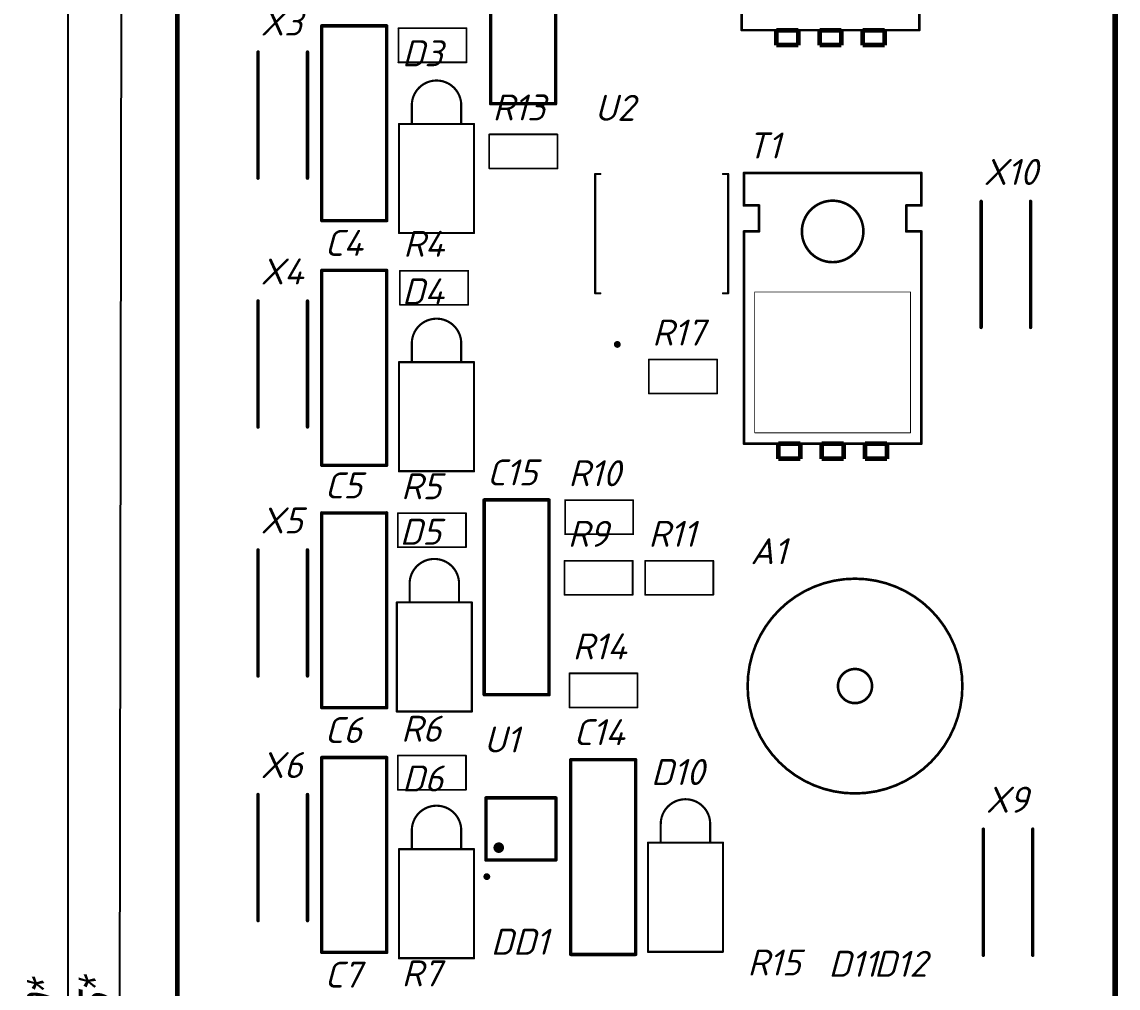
# Model space of a CAD drawing. Header units: millimetres. Extents: x 0 to 8800, y -367 to 2333.
# Drawn here: x 7223.4 to 7384.2, y 2062.6 to 2204.3 of the extents above; entities that cross this region are included whole.
import ezdxf

# ---------------------------------------------------------------- set-up
doc = ezdxf.new("R2010")
doc.units = ezdxf.units.MM
doc.header["$LTSCALE"] = 0.5
doc.layers.get('0').update_dxf_attribs({"lineweight": 60})
doc.layers.get('Defpoints').update_dxf_attribs({"color": 5})
doc.layers.add('3-размеры', color=6, linetype='Continuous')
doc.styles.add('ESKD', font='standarteskd.shx', dxfattribs={"width": 0.8, "oblique": 15})
doc.styles.get("Standard").update_dxf_attribs({"font": 'isocpeui.ttf', "width": 0.9})
doc.dimstyles.new('ISO-25', dxfattribs={"dimtxt": 3.5, "dimasz": 3.5, "dimexe": 2, "dimexo": 0, "dimgap": 1, "dimtad": 1, "dimtoh": 1, "dimdec": 0, "dimtxsty": 'Standard', "dimcen": 2.5, "dimadec": 0, "dimazin": 0, "dimtfac": 1, "dimtdec": 0, "dimtmove": 0, "dimatfit": 3, "dimldrblk": 'DOTSMALL', "dimfxl": 1, "dimarcsym": 0})

# ---------------------------------------------------------------- blocks, each defined once
blk = doc.blocks.new('*D165')
at = {"layer": '3-размеры', "color": 0, "lineweight": -2, "transparency": 16777216}
for p, q in [((7254.93, 2244.12), (7236.04, 2244.15)), ((7237.51, 1875.71), (7238.03, 2240.65)), ((7254.4, 1872.18), (7235.51, 1872.21))]:
    blk.add_line(p, q, dxfattribs=at)
at = {"layer": '3-размеры', "color": 0, "transparency": 16777216}
for points in [[(7237.45, 2240.65), (7238.61, 2240.65), (7238.04, 2244.15)], [(7236.93, 1875.71), (7238.1, 1875.71), (7237.51, 1872.21)]]:
    blk.add_solid(points, dxfattribs=at)
at = {"layer": 'Defpoints', "color": 0, "transparency": 16777216}
for p in [(7238.04, 2244.15), (7254.93, 2244.12), (7254.4, 1872.18)]:
    blk.add_point(p, dxfattribs=at)
at = {"layer": '3-размеры', "color": 0, "lineweight": 30, "transparency": 16777216, "insert": (7234.27, 2058.18), "char_height": 5, "attachment_point": 5, "rotation": 89.919, "style": 'ESKD'}
blk.add_mtext('145*', dxfattribs=at)
blk = doc.blocks.new('_DotSmall')
at = {"color": 0, "linetype": 'ByBlock', "const_width": 0.5}
blk.add_lwpolyline([(-0.0625, 0, 1), (0.0625, 0, 1)], format="xyb", close=True, dxfattribs=at)
blk = doc.blocks.new('*D166')
at = {"layer": '3-размеры', "color": 0, "lineweight": -2, "transparency": 16777216}
for p, q in [((7246.16, 2251.59), (7228.18, 2251.59)), ((7230.18, 1867.59), (7230.18, 2248.09)), ((7246.16, 1864.09), (7228.18, 1864.09))]:
    blk.add_line(p, q, dxfattribs=at)
at = {"layer": '3-размеры', "color": 0, "transparency": 16777216}
for points in [[(7229.59, 2248.09), (7230.76, 2248.09), (7230.18, 2251.59)], [(7229.59, 1867.59), (7230.76, 1867.59), (7230.18, 1864.09)]]:
    blk.add_solid(points, dxfattribs=at)
at = {"layer": 'Defpoints', "color": 0, "transparency": 16777216}
for p in [(7230.18, 2251.59), (7246.16, 2251.59), (7246.16, 1864.09)]:
    blk.add_point(p, dxfattribs=at)
at = {"layer": '3-размеры', "color": 0, "lineweight": 30, "transparency": 16777216, "insert": (7226.68, 2057.84), "char_height": 5, "attachment_point": 5, "rotation": 90, "style": 'ESKD'}
blk.add_mtext('150*', dxfattribs=at)

msp = doc.modelspace()

# ---------------------------------------------------------------- linework, layer by layer
for p, q in [((7246.16, 2251.59), (7246.16, 1876.59)), ((7383.66, 2251.59), (7383.66, 1864.09)), ((7334.05, 2200.89), (7334.05, 2203.11)), ((7334.05, 2203.11), (7337.22, 2203.11)), ((7337.22, 2203.11), (7337.22, 2200.89)), ((7340.4, 2200.89), (7340.4, 2203.11)), ((7340.4, 2203.11), (7343.57, 2203.11)), ((7343.57, 2203.11), (7343.57, 2200.89)), ((7346.75, 2200.89), (7346.75, 2203.11)), ((7346.75, 2203.11), (7349.92, 2203.11)), ((7349.92, 2203.11), (7349.92, 2200.89)), ((7337.22, 2200.89), (7334.05, 2200.89)), ((7343.57, 2200.89), (7340.4, 2200.89)), ((7349.92, 2200.89), (7346.75, 2200.89)), ((7334.37, 2140.25), (7334.37, 2142.47)), ((7334.37, 2142.47), (7337.54, 2142.47)), ((7337.54, 2142.47), (7337.54, 2140.25)), ((7340.72, 2140.25), (7340.72, 2142.47)), ((7340.72, 2142.47), (7343.89, 2142.47)), ((7343.89, 2142.47), (7343.89, 2140.25)), ((7347.07, 2140.25), (7347.07, 2142.47)), ((7347.07, 2142.47), (7350.24, 2142.47)), ((7350.24, 2142.47), (7350.24, 2140.25)), ((7337.54, 2140.25), (7334.37, 2140.25)), ((7343.89, 2140.25), (7340.72, 2140.25)), ((7350.24, 2140.25), (7347.07, 2140.25))]:
    msp.add_line(p, q)
for points, const_width in [([(7246.16, 1864.09), (7246.16, 2251.59)], 0.5), ([(7383.91, 1864.09), (7383.91, 2251.59)], 0.5), ([(7328.97, 2203.11), (7328.97, 2234.23)], 0.381), ([(7355, 2203.11), (7355, 2234.23)], 0.381), ([(7292.14, 2192.32), (7292.14, 2220.89)], 0.5), ([(7301.66, 2192.32), (7301.66, 2220.89)], 0.5), ([(7267.37, 2203.75), (7276.9, 2203.75)], 0.5), ([(7267.37, 2175.17), (7267.37, 2203.75)], 0.5), ([(7276.9, 2175.17), (7276.9, 2203.75)], 0.5), ([(7278.61, 2198.39), (7278.61, 2203.39)], 0.25), ([(7278.61, 2203.39), (7288.61, 2203.39)], 0.25), ([(7288.61, 2198.39), (7288.61, 2203.39)], 0.25), ([(7328.97, 2203.11), (7355, 2203.11)], 0.381), ([(7258.03, 2181.41), (7258.03, 2199.91)], 0.5), ([(7258.27, 2195.91), (7258.27, 2199.91)], 0.025), ([(7265.28, 2181.41), (7265.28, 2199.91)], 0.5), ([(7265.04, 2195.91), (7265.04, 2199.91)], 0.025), ([(7278.61, 2198.39), (7288.61, 2198.39)], 0.25), ([(7258.03, 2195.91), (7258.27, 2195.91)], 0.025), ([(7265.04, 2195.91), (7265.28, 2195.91)], 0.025), ([(7280.58, 2189.35), (7280.58, 2192.1)], 0.318), ([(7287.83, 2189.35), (7287.83, 2192.1)], 0.318), ([(7292.14, 2192.32), (7301.66, 2192.32)], 0.5), ([(7278.7, 2173.35), (7278.7, 2189.35)], 0.318), ([(7278.7, 2189.35), (7289.7, 2189.35)], 0.318), ([(7289.7, 2173.35), (7289.7, 2189.35)], 0.318), ([(7291.94, 2182.83), (7291.94, 2187.83)], 0.25), ([(7291.94, 2187.83), (7301.94, 2187.83)], 0.25), ([(7301.94, 2182.83), (7301.94, 2187.83)], 0.25), ([(7291.94, 2182.83), (7301.94, 2182.83)], 0.25), ([(7307.47, 2164.52), (7307.47, 2182.02)], 0.318), ([(7307.47, 2182.02), (7308.22, 2182.02)], 0.318), ([(7326.22, 2182.02), (7326.97, 2182.02)], 0.318), ([(7326.97, 2164.52), (7326.97, 2182.02)], 0.318), ([(7329.29, 2182.16), (7355.32, 2182.16)], 0.381), ([(7329.29, 2177.4), (7329.29, 2182.16)], 0.381), ([(7355.32, 2177.4), (7355.32, 2182.16)], 0.381), ([(7329.29, 2177.4), (7331.51, 2177.4)], 0.381), ([(7331.51, 2173.59), (7331.51, 2177.4)], 0.381), ([(7353.1, 2173.59), (7353.1, 2177.4)], 0.381), ([(7353.1, 2177.4), (7355.32, 2177.4)], 0.381), ([(7364.08, 2159.5), (7364.08, 2178)], 0.5), ([(7364.32, 2174), (7364.32, 2178)], 0.025), ([(7371.09, 2174), (7371.09, 2178)], 0.025), ([(7371.33, 2159.5), (7371.33, 2178)], 0.5), ([(7267.37, 2175.17), (7276.9, 2175.17)], 0.5), ([(7329.29, 2142.47), (7329.29, 2173.59)], 0.381), ([(7329.29, 2173.59), (7331.51, 2173.59)], 0.381), ([(7353.1, 2173.59), (7355.32, 2173.59)], 0.381), ([(7355.32, 2142.47), (7355.32, 2173.59)], 0.381), ([(7364.08, 2174), (7364.32, 2174)], 0.025), ([(7371.09, 2174), (7371.33, 2174)], 0.025), ([(7278.7, 2173.35), (7289.7, 2173.35)], 0.318), ([(7267.37, 2167.87), (7276.9, 2167.87)], 0.5), ([(7267.37, 2139.3), (7267.37, 2167.87)], 0.5), ([(7276.9, 2139.3), (7276.9, 2167.87)], 0.5), ([(7278.84, 2162.83), (7278.84, 2167.83)], 0.25), ([(7278.84, 2167.83), (7288.84, 2167.83)], 0.25), ([(7288.84, 2162.83), (7288.84, 2167.83)], 0.25), ([(7307.47, 2164.52), (7308.22, 2164.52)], 0.318), ([(7326.22, 2164.52), (7326.97, 2164.52)], 0.318), ([(7330.87, 2164.7), (7353.73, 2164.7)], 0.127), ([(7330.87, 2144.06), (7330.87, 2164.7)], 0.127), ([(7353.73, 2144.06), (7353.73, 2164.7)], 0.127), ([(7258.03, 2144.9), (7258.03, 2163.4)], 0.5), ([(7258.27, 2159.4), (7258.27, 2163.4)], 0.025), ([(7265.28, 2144.9), (7265.28, 2163.4)], 0.5), ([(7265.04, 2159.4), (7265.04, 2163.4)], 0.025), ([(7278.84, 2162.83), (7288.84, 2162.83)], 0.25), ([(7258.03, 2159.4), (7258.27, 2159.4)], 0.025), ([(7265.04, 2159.4), (7265.28, 2159.4)], 0.025), ([(7280.58, 2154.42), (7280.58, 2157.17)], 0.318), ([(7287.83, 2154.42), (7287.83, 2157.17)], 0.318), ([(7278.7, 2138.42), (7278.7, 2154.42)], 0.318), ([(7278.7, 2154.42), (7289.7, 2154.42)], 0.318), ([(7289.7, 2138.42), (7289.7, 2154.42)], 0.318), ([(7315.36, 2149.81), (7315.36, 2154.81)], 0.25), ([(7315.36, 2154.81), (7325.36, 2154.81)], 0.25), ([(7325.36, 2149.81), (7325.36, 2154.81)], 0.25), ([(7315.36, 2149.81), (7325.36, 2149.81)], 0.25), ([(7330.87, 2144.06), (7353.73, 2144.06)], 0.127), ([(7329.29, 2142.47), (7355.32, 2142.47)], 0.381), ([(7267.37, 2139.3), (7276.9, 2139.3)], 0.5), ([(7278.7, 2138.42), (7289.7, 2138.42)], 0.318), ([(7291.19, 2134.22), (7300.71, 2134.22)], 0.5), ([(7291.19, 2105.64), (7291.19, 2134.22)], 0.5), ([(7300.71, 2105.64), (7300.71, 2134.22)], 0.5), ([(7303.05, 2129.18), (7303.05, 2134.18)], 0.25), ([(7303.05, 2134.18), (7313.05, 2134.18)], 0.25), ([(7313.05, 2129.18), (7313.05, 2134.18)], 0.25), ([(7267.37, 2132.31), (7276.9, 2132.31)], 0.5), ([(7267.37, 2103.74), (7267.37, 2132.31)], 0.5), ([(7276.9, 2103.74), (7276.9, 2132.31)], 0.5), ([(7278.53, 2127.27), (7278.53, 2132.27)], 0.25), ([(7278.53, 2132.27), (7288.53, 2132.27)], 0.25), ([(7288.53, 2127.27), (7288.53, 2132.27)], 0.25), ([(7303.05, 2129.18), (7313.05, 2129.18)], 0.25), ([(7258.03, 2108.38), (7258.03, 2126.88)], 0.5), ([(7265.28, 2108.38), (7265.28, 2126.88)], 0.5), ([(7278.53, 2127.27), (7288.53, 2127.27)], 0.25), ([(7258.27, 2122.88), (7258.27, 2126.88)], 0.025), ([(7265.04, 2122.88), (7265.04, 2126.88)], 0.025), ([(7302.97, 2120.29), (7302.97, 2125.29)], 0.25), ([(7302.97, 2125.29), (7312.97, 2125.29)], 0.25), ([(7312.97, 2120.29), (7312.97, 2125.29)], 0.25), ([(7314.8, 2120.29), (7314.8, 2125.29)], 0.25), ([(7314.8, 2125.29), (7324.8, 2125.29)], 0.25), ([(7324.8, 2120.29), (7324.8, 2125.29)], 0.25), ([(7258.03, 2122.88), (7258.27, 2122.88)], 0.025), ([(7265.04, 2122.88), (7265.28, 2122.88)], 0.025), ([(7280.26, 2119.18), (7280.26, 2121.93)], 0.318), ([(7287.51, 2119.18), (7287.51, 2121.93)], 0.318), ([(7278.38, 2103.18), (7278.38, 2119.18)], 0.318), ([(7278.38, 2119.18), (7289.38, 2119.18)], 0.318), ([(7289.38, 2103.18), (7289.38, 2119.18)], 0.318), ([(7302.97, 2120.29), (7312.97, 2120.29)], 0.25), ([(7314.8, 2120.29), (7324.8, 2120.29)], 0.25), ([(7303.69, 2103.78), (7303.69, 2108.78)], 0.25), ([(7303.69, 2108.78), (7313.69, 2108.78)], 0.25), ([(7313.69, 2103.78), (7313.69, 2108.78)], 0.25), ([(7291.19, 2105.64), (7300.71, 2105.64)], 0.5), ([(7267.37, 2103.74), (7276.9, 2103.74)], 0.5), ([(7278.38, 2103.18), (7289.38, 2103.18)], 0.318), ([(7303.69, 2103.78), (7313.69, 2103.78)], 0.25), ([(7267.37, 2096.43), (7276.9, 2096.43)], 0.5), ([(7267.37, 2067.86), (7267.37, 2096.43)], 0.5), ([(7276.9, 2067.86), (7276.9, 2096.43)], 0.5), ([(7278.53, 2091.71), (7278.53, 2096.71)], 0.25), ([(7278.53, 2096.71), (7288.53, 2096.71)], 0.25), ([(7288.53, 2091.71), (7288.53, 2096.71)], 0.25), ([(7303.89, 2096.12), (7313.41, 2096.12)], 0.5), ([(7303.89, 2067.54), (7303.89, 2096.12)], 0.5), ([(7313.41, 2067.54), (7313.41, 2096.12)], 0.5), ([(7278.53, 2091.71), (7288.53, 2091.71)], 0.25), ([(7258.03, 2072.51), (7258.03, 2091.01)], 0.5), ([(7258.27, 2087.01), (7258.27, 2091.01)], 0.025), ([(7265.28, 2072.51), (7265.28, 2091.01)], 0.5), ([(7265.04, 2087.01), (7265.04, 2091.01)], 0.025), ([(7291.46, 2081.39), (7291.46, 2090.52)], 0.5), ([(7291.46, 2090.52), (7301.71, 2090.52)], 0.5), ([(7301.71, 2081.39), (7301.71, 2090.52)], 0.5), ([(7258.03, 2087.01), (7258.27, 2087.01)], 0.025), ([(7265.04, 2087.01), (7265.28, 2087.01)], 0.025), ([(7317.09, 2083.94), (7317.09, 2086.69)], 0.318), ([(7324.34, 2083.94), (7324.34, 2086.69)], 0.318), ([(7280.58, 2082.99), (7280.58, 2085.74)], 0.318), ([(7287.83, 2082.99), (7287.83, 2085.74)], 0.318), ([(7364.4, 2067.43), (7364.4, 2085.93)], 0.5), ([(7364.64, 2081.93), (7364.64, 2085.93)], 0.025), ([(7371.4, 2081.93), (7371.4, 2085.93)], 0.025), ([(7371.65, 2067.43), (7371.65, 2085.93)], 0.5), ([(7315.21, 2067.94), (7315.21, 2083.94)], 0.318), ([(7315.21, 2083.94), (7326.21, 2083.94)], 0.318), ([(7326.21, 2067.94), (7326.21, 2083.94)], 0.318), ([(7278.7, 2066.99), (7278.7, 2082.99)], 0.318), ([(7278.7, 2082.99), (7289.7, 2082.99)], 0.318), ([(7289.7, 2066.99), (7289.7, 2082.99)], 0.318), ([(7364.4, 2081.93), (7364.64, 2081.93)], 0.025), ([(7371.4, 2081.93), (7371.65, 2081.93)], 0.025), ([(7291.46, 2081.39), (7301.71, 2081.39)], 0.5), ([(7267.37, 2067.86), (7276.9, 2067.86)], 0.5), ([(7303.89, 2067.54), (7313.41, 2067.54)], 0.5), ([(7315.21, 2067.94), (7326.21, 2067.94)], 0.318), ([(7278.7, 2066.99), (7289.7, 2066.99)], 0.318)]:
    msp.add_lwpolyline(points, dxfattribs=dict(const_width=const_width))
for points, const_width in [([(7267.37, 2203.62, 1), (7267.37, 2203.87, 1)], 0.25), ([(7267.37, 2203.62, 1), (7267.37, 2203.87, 1)], 0.25), ([(7276.9, 2203.62, 1), (7276.9, 2203.87, 1)], 0.25), ([(7276.9, 2203.62, 1), (7276.9, 2203.87, 1)], 0.25), ([(7278.54, 2203.39, 1), (7278.67, 2203.39, 1)], 0.125), ([(7278.54, 2203.39, 1), (7278.67, 2203.39, 1)], 0.125), ([(7288.54, 2203.39, 1), (7288.67, 2203.39, 1)], 0.125), ([(7288.54, 2203.39, 1), (7288.67, 2203.39, 1)], 0.125), ([(7328.87, 2203.11, 1), (7329.06, 2203.11, 1)], 0.191), ([(7328.87, 2203.11, 1), (7329.06, 2203.11, 1)], 0.191), ([(7354.91, 2203.11, 1), (7355.1, 2203.11, 1)], 0.191), ([(7354.91, 2203.11, 1), (7355.1, 2203.11, 1)], 0.191), ([(7258.03, 2199.78, 1), (7258.03, 2200.03, 1)], 0.25), ([(7258.27, 2199.9, 1), (7258.27, 2199.92, 1)], 0.0125), ([(7265.28, 2199.78, 1), (7265.28, 2200.03, 1)], 0.25), ([(7265.04, 2199.9, 1), (7265.04, 2199.92, 1)], 0.0125), ([(7278.54, 2198.39, 1), (7278.67, 2198.39, 1)], 0.125), ([(7278.54, 2198.39, 1), (7278.67, 2198.39, 1)], 0.125), ([(7288.54, 2198.39, 1), (7288.67, 2198.39, 1)], 0.125), ([(7288.54, 2198.39, 1), (7288.67, 2198.39, 1)], 0.125), ([(7258.03, 2195.9, 1), (7258.03, 2195.92, 1)], 0.0125), ([(7258.27, 2195.9, 1), (7258.27, 2195.92, 1)], 0.0125), ([(7258.27, 2195.9, 1), (7258.27, 2195.92, 1)], 0.0125), ([(7265.04, 2195.9, 1), (7265.04, 2195.92, 1)], 0.0125), ([(7265.04, 2195.9, 1), (7265.04, 2195.92, 1)], 0.0125), ([(7265.28, 2195.9, 1), (7265.28, 2195.92, 1)], 0.0125), ([(7280.58, 2192.02, 1), (7280.58, 2192.18, 1)], 0.159), ([(7280.58, 2192.02, 1), (7280.58, 2192.18, 1)], 0.159), ([(7287.83, 2192.02, 1), (7287.83, 2192.18, 1)], 0.159), ([(7287.83, 2192.02, 1), (7287.83, 2192.18, 1)], 0.159), ([(7292.14, 2192.19, 1), (7292.14, 2192.44, 1)], 0.25), ([(7292.14, 2192.19, 1), (7292.14, 2192.44, 1)], 0.25), ([(7301.66, 2192.19, 1), (7301.66, 2192.44, 1)], 0.25), ([(7301.66, 2192.19, 1), (7301.66, 2192.44, 1)], 0.25), ([(7278.7, 2189.27, 1), (7278.7, 2189.43, 1)], 0.159), ([(7278.7, 2189.27, 1), (7278.7, 2189.43, 1)], 0.159), ([(7280.58, 2189.27, 1), (7280.58, 2189.43, 1)], 0.159), ([(7287.83, 2189.27, 1), (7287.83, 2189.43, 1)], 0.159), ([(7289.7, 2189.27, 1), (7289.7, 2189.43, 1)], 0.159), ([(7289.7, 2189.27, 1), (7289.7, 2189.43, 1)], 0.159), ([(7291.88, 2187.83, 1), (7292, 2187.83, 1)], 0.125), ([(7291.88, 2187.83, 1), (7292, 2187.83, 1)], 0.125), ([(7301.88, 2187.83, 1), (7302, 2187.83, 1)], 0.125), ([(7301.88, 2187.83, 1), (7302, 2187.83, 1)], 0.125), ([(7258.03, 2181.28, 1), (7258.03, 2181.53, 1)], 0.25), ([(7265.28, 2181.28, 1), (7265.28, 2181.53, 1)], 0.25), ([(7291.88, 2182.83, 1), (7292, 2182.83, 1)], 0.125), ([(7291.88, 2182.83, 1), (7292, 2182.83, 1)], 0.125), ([(7301.88, 2182.83, 1), (7302, 2182.83, 1)], 0.125), ([(7301.88, 2182.83, 1), (7302, 2182.83, 1)], 0.125), ([(7307.47, 2181.94, 1), (7307.47, 2182.1, 1)], 0.159), ([(7307.47, 2181.94, 1), (7307.47, 2182.1, 1)], 0.159), ([(7308.22, 2181.94, 1), (7308.22, 2182.1, 1)], 0.159), ([(7326.22, 2181.94, 1), (7326.22, 2182.1, 1)], 0.159), ([(7326.97, 2181.94, 1), (7326.97, 2182.1, 1)], 0.159), ([(7326.97, 2181.94, 1), (7326.97, 2182.1, 1)], 0.159), ([(7329.19, 2182.16, 1), (7329.38, 2182.16, 1)], 0.191), ([(7329.19, 2182.16, 1), (7329.38, 2182.16, 1)], 0.191), ([(7355.23, 2182.16, 1), (7355.42, 2182.16, 1)], 0.191), ([(7355.23, 2182.16, 1), (7355.42, 2182.16, 1)], 0.191), ([(7329.19, 2177.4, 1), (7329.38, 2177.4, 1)], 0.191), ([(7329.19, 2177.4, 1), (7329.38, 2177.4, 1)], 0.191), ([(7331.41, 2177.4, 1), (7331.6, 2177.4, 1)], 0.191), ([(7331.41, 2177.4, 1), (7331.6, 2177.4, 1)], 0.191), ([(7346.81, 2173.59, 1), (7337.79, 2173.59, 1)], 0.381), ([(7353, 2177.4, 1), (7353.19, 2177.4, 1)], 0.191), ([(7353, 2177.4, 1), (7353.19, 2177.4, 1)], 0.191), ([(7355.23, 2177.4, 1), (7355.42, 2177.4, 1)], 0.191), ([(7355.23, 2177.4, 1), (7355.42, 2177.4, 1)], 0.191), ([(7364.08, 2177.88, 1), (7364.08, 2178.13, 1)], 0.25), ([(7364.32, 2178, 1), (7364.32, 2178.01, 1)], 0.0125), ([(7371.09, 2178, 1), (7371.09, 2178.01, 1)], 0.0125), ([(7371.33, 2177.88, 1), (7371.33, 2178.13, 1)], 0.25), ([(7267.37, 2175.05, 1), (7267.37, 2175.3, 1)], 0.25), ([(7267.37, 2175.05, 1), (7267.37, 2175.3, 1)], 0.25), ([(7276.9, 2175.05, 1), (7276.9, 2175.3, 1)], 0.25), ([(7276.9, 2175.05, 1), (7276.9, 2175.3, 1)], 0.25), ([(7329.19, 2173.59, 1), (7329.38, 2173.59, 1)], 0.191), ([(7329.19, 2173.59, 1), (7329.38, 2173.59, 1)], 0.191), ([(7331.41, 2173.59, 1), (7331.6, 2173.59, 1)], 0.191), ([(7331.41, 2173.59, 1), (7331.6, 2173.59, 1)], 0.191), ([(7337.7, 2173.59, 1), (7337.89, 2173.59, 1)], 0.191), ([(7346.72, 2173.59, 1), (7346.91, 2173.59, 1)], 0.191), ([(7353, 2173.59, 1), (7353.19, 2173.59, 1)], 0.191), ([(7353, 2173.59, 1), (7353.19, 2173.59, 1)], 0.191), ([(7355.23, 2173.59, 1), (7355.42, 2173.59, 1)], 0.191), ([(7355.23, 2173.59, 1), (7355.42, 2173.59, 1)], 0.191), ([(7364.08, 2174, 1), (7364.08, 2174.01, 1)], 0.0125), ([(7364.32, 2174, 1), (7364.32, 2174.01, 1)], 0.0125), ([(7364.32, 2174, 1), (7364.32, 2174.01, 1)], 0.0125), ([(7371.09, 2174, 1), (7371.09, 2174.01, 1)], 0.0125), ([(7371.09, 2174, 1), (7371.09, 2174.01, 1)], 0.0125), ([(7371.33, 2174, 1), (7371.33, 2174.01, 1)], 0.0125), ([(7278.7, 2173.27, 1), (7278.7, 2173.43, 1)], 0.159), ([(7278.7, 2173.27, 1), (7278.7, 2173.43, 1)], 0.159), ([(7289.7, 2173.27, 1), (7289.7, 2173.43, 1)], 0.159), ([(7289.7, 2173.27, 1), (7289.7, 2173.43, 1)], 0.159), ([(7267.37, 2167.75, 1), (7267.37, 2168, 1)], 0.25), ([(7267.37, 2167.75, 1), (7267.37, 2168, 1)], 0.25), ([(7276.9, 2167.75, 1), (7276.9, 2168, 1)], 0.25), ([(7276.9, 2167.75, 1), (7276.9, 2168, 1)], 0.25), ([(7278.78, 2167.83, 1), (7278.91, 2167.83, 1)], 0.125), ([(7278.78, 2167.83, 1), (7278.91, 2167.83, 1)], 0.125), ([(7288.78, 2167.83, 1), (7288.91, 2167.83, 1)], 0.125), ([(7288.78, 2167.83, 1), (7288.91, 2167.83, 1)], 0.125), ([(7307.47, 2164.44, 1), (7307.47, 2164.6, 1)], 0.159), ([(7307.47, 2164.44, 1), (7307.47, 2164.6, 1)], 0.159), ([(7308.22, 2164.44, 1), (7308.22, 2164.6, 1)], 0.159), ([(7326.22, 2164.44, 1), (7326.22, 2164.6, 1)], 0.159), ([(7326.97, 2164.44, 1), (7326.97, 2164.6, 1)], 0.159), ([(7326.97, 2164.44, 1), (7326.97, 2164.6, 1)], 0.159), ([(7330.84, 2164.7, 1), (7330.9, 2164.7, 1)], 0.0635), ([(7330.84, 2164.7, 1), (7330.9, 2164.7, 1)], 0.0635), ([(7353.7, 2164.7, 1), (7353.76, 2164.7, 1)], 0.0635), ([(7353.7, 2164.7, 1), (7353.76, 2164.7, 1)], 0.0635), ([(7258.03, 2163.27, 1), (7258.03, 2163.52, 1)], 0.25), ([(7258.27, 2163.39, 1), (7258.27, 2163.4, 1)], 0.0125), ([(7265.28, 2163.27, 1), (7265.28, 2163.52, 1)], 0.25), ([(7265.04, 2163.39, 1), (7265.04, 2163.4, 1)], 0.0125), ([(7278.78, 2162.83, 1), (7278.91, 2162.83, 1)], 0.125), ([(7278.78, 2162.83, 1), (7278.91, 2162.83, 1)], 0.125), ([(7288.78, 2162.83, 1), (7288.91, 2162.83, 1)], 0.125), ([(7288.78, 2162.83, 1), (7288.91, 2162.83, 1)], 0.125), ([(7258.03, 2159.39, 1), (7258.03, 2159.4, 1)], 0.0125), ([(7258.27, 2159.39, 1), (7258.27, 2159.4, 1)], 0.0125), ([(7258.27, 2159.39, 1), (7258.27, 2159.4, 1)], 0.0125), ([(7265.04, 2159.39, 1), (7265.04, 2159.4, 1)], 0.0125), ([(7265.04, 2159.39, 1), (7265.04, 2159.4, 1)], 0.0125), ([(7265.28, 2159.39, 1), (7265.28, 2159.4, 1)], 0.0125), ([(7364.08, 2159.38, 1), (7364.08, 2159.63, 1)], 0.25), ([(7371.33, 2159.38, 1), (7371.33, 2159.63, 1)], 0.25), ([(7310.72, 2157.27, 1), (7310.72, 2156.77, 1)], 0.5), ([(7310.72, 2157.14, 1), (7310.72, 2157.39, 1)], 0.25), ([(7280.58, 2157.09, 1), (7280.58, 2157.25, 1)], 0.159), ([(7280.58, 2157.09, 1), (7280.58, 2157.25, 1)], 0.159), ([(7287.83, 2157.09, 1), (7287.83, 2157.25, 1)], 0.159), ([(7287.83, 2157.09, 1), (7287.83, 2157.25, 1)], 0.159), ([(7310.72, 2156.64, 1), (7310.72, 2156.89, 1)], 0.25), ([(7278.7, 2154.34, 1), (7278.7, 2154.5, 1)], 0.159), ([(7278.7, 2154.34, 1), (7278.7, 2154.5, 1)], 0.159), ([(7280.58, 2154.34, 1), (7280.58, 2154.5, 1)], 0.159), ([(7287.83, 2154.34, 1), (7287.83, 2154.5, 1)], 0.159), ([(7289.7, 2154.34, 1), (7289.7, 2154.5, 1)], 0.159), ([(7289.7, 2154.34, 1), (7289.7, 2154.5, 1)], 0.159), ([(7315.29, 2154.81, 1), (7315.42, 2154.81, 1)], 0.125), ([(7315.29, 2154.81, 1), (7315.42, 2154.81, 1)], 0.125), ([(7325.29, 2154.81, 1), (7325.42, 2154.81, 1)], 0.125), ([(7325.29, 2154.81, 1), (7325.42, 2154.81, 1)], 0.125), ([(7315.29, 2149.81, 1), (7315.42, 2149.81, 1)], 0.125), ([(7315.29, 2149.81, 1), (7315.42, 2149.81, 1)], 0.125), ([(7325.29, 2149.81, 1), (7325.42, 2149.81, 1)], 0.125), ([(7325.29, 2149.81, 1), (7325.42, 2149.81, 1)], 0.125), ([(7258.03, 2144.77, 1), (7258.03, 2145.02, 1)], 0.25), ([(7265.28, 2144.77, 1), (7265.28, 2145.02, 1)], 0.25), ([(7330.84, 2144.06, 1), (7330.9, 2144.06, 1)], 0.0635), ([(7330.84, 2144.06, 1), (7330.9, 2144.06, 1)], 0.0635), ([(7353.7, 2144.06, 1), (7353.76, 2144.06, 1)], 0.0635), ([(7353.7, 2144.06, 1), (7353.76, 2144.06, 1)], 0.0635), ([(7329.19, 2142.47, 1), (7329.38, 2142.47, 1)], 0.191), ([(7329.19, 2142.47, 1), (7329.38, 2142.47, 1)], 0.191), ([(7355.23, 2142.47, 1), (7355.42, 2142.47, 1)], 0.191), ([(7355.23, 2142.47, 1), (7355.42, 2142.47, 1)], 0.191), ([(7267.37, 2139.17, 1), (7267.37, 2139.42, 1)], 0.25), ([(7267.37, 2139.17, 1), (7267.37, 2139.42, 1)], 0.25), ([(7276.9, 2139.17, 1), (7276.9, 2139.42, 1)], 0.25), ([(7276.9, 2139.17, 1), (7276.9, 2139.42, 1)], 0.25), ([(7278.7, 2138.34, 1), (7278.7, 2138.5, 1)], 0.159), ([(7278.7, 2138.34, 1), (7278.7, 2138.5, 1)], 0.159), ([(7289.7, 2138.34, 1), (7289.7, 2138.5, 1)], 0.159), ([(7289.7, 2138.34, 1), (7289.7, 2138.5, 1)], 0.159), ([(7291.19, 2134.09, 1), (7291.19, 2134.34, 1)], 0.25), ([(7291.19, 2134.09, 1), (7291.19, 2134.34, 1)], 0.25), ([(7300.71, 2134.09, 1), (7300.71, 2134.34, 1)], 0.25), ([(7300.71, 2134.09, 1), (7300.71, 2134.34, 1)], 0.25), ([(7302.99, 2134.18, 1), (7303.12, 2134.18, 1)], 0.125), ([(7302.99, 2134.18, 1), (7303.12, 2134.18, 1)], 0.125), ([(7312.99, 2134.18, 1), (7313.12, 2134.18, 1)], 0.125), ([(7312.99, 2134.18, 1), (7313.12, 2134.18, 1)], 0.125), ([(7267.37, 2132.19, 1), (7267.37, 2132.44, 1)], 0.25), ([(7267.37, 2132.19, 1), (7267.37, 2132.44, 1)], 0.25), ([(7276.9, 2132.19, 1), (7276.9, 2132.44, 1)], 0.25), ([(7276.9, 2132.19, 1), (7276.9, 2132.44, 1)], 0.25), ([(7278.46, 2132.27, 1), (7278.59, 2132.27, 1)], 0.125), ([(7278.46, 2132.27, 1), (7278.59, 2132.27, 1)], 0.125), ([(7288.46, 2132.27, 1), (7288.59, 2132.27, 1)], 0.125), ([(7288.46, 2132.27, 1), (7288.59, 2132.27, 1)], 0.125), ([(7302.99, 2129.18, 1), (7303.12, 2129.18, 1)], 0.125), ([(7302.99, 2129.18, 1), (7303.12, 2129.18, 1)], 0.125), ([(7312.99, 2129.18, 1), (7313.12, 2129.18, 1)], 0.125), ([(7312.99, 2129.18, 1), (7313.12, 2129.18, 1)], 0.125), ([(7258.03, 2126.76, 1), (7258.03, 2127.01, 1)], 0.25), ([(7265.28, 2126.76, 1), (7265.28, 2127.01, 1)], 0.25), ([(7278.46, 2127.27, 1), (7278.59, 2127.27, 1)], 0.125), ([(7278.46, 2127.27, 1), (7278.59, 2127.27, 1)], 0.125), ([(7288.46, 2127.27, 1), (7288.59, 2127.27, 1)], 0.125), ([(7288.46, 2127.27, 1), (7288.59, 2127.27, 1)], 0.125), ([(7258.27, 2126.88, 1), (7258.27, 2126.89, 1)], 0.0125), ([(7265.04, 2126.88, 1), (7265.04, 2126.89, 1)], 0.0125), ([(7302.91, 2125.29, 1), (7303.04, 2125.29, 1)], 0.125), ([(7302.91, 2125.29, 1), (7303.04, 2125.29, 1)], 0.125), ([(7312.91, 2125.29, 1), (7313.04, 2125.29, 1)], 0.125), ([(7312.91, 2125.29, 1), (7313.04, 2125.29, 1)], 0.125), ([(7314.74, 2125.29, 1), (7314.86, 2125.29, 1)], 0.125), ([(7314.74, 2125.29, 1), (7314.86, 2125.29, 1)], 0.125), ([(7324.74, 2125.29, 1), (7324.86, 2125.29, 1)], 0.125), ([(7324.74, 2125.29, 1), (7324.86, 2125.29, 1)], 0.125), ([(7258.03, 2122.88, 1), (7258.03, 2122.89, 1)], 0.0125), ([(7258.27, 2122.88, 1), (7258.27, 2122.89, 1)], 0.0125), ([(7258.27, 2122.88, 1), (7258.27, 2122.89, 1)], 0.0125), ([(7265.04, 2122.88, 1), (7265.04, 2122.89, 1)], 0.0125), ([(7265.04, 2122.88, 1), (7265.04, 2122.89, 1)], 0.0125), ([(7265.28, 2122.88, 1), (7265.28, 2122.89, 1)], 0.0125), ([(7361.33, 2106.91, 1), (7329.83, 2106.91, 1)], 0.381), ([(7280.26, 2121.85, 1), (7280.26, 2122.01, 1)], 0.159), ([(7280.26, 2121.85, 1), (7280.26, 2122.01, 1)], 0.159), ([(7287.51, 2121.85, 1), (7287.51, 2122.01, 1)], 0.159), ([(7287.51, 2121.85, 1), (7287.51, 2122.01, 1)], 0.159), ([(7278.38, 2119.1, 1), (7278.38, 2119.26, 1)], 0.159), ([(7278.38, 2119.1, 1), (7278.38, 2119.26, 1)], 0.159), ([(7280.26, 2119.1, 1), (7280.26, 2119.26, 1)], 0.159), ([(7287.51, 2119.1, 1), (7287.51, 2119.26, 1)], 0.159), ([(7289.38, 2119.1, 1), (7289.38, 2119.26, 1)], 0.159), ([(7289.38, 2119.1, 1), (7289.38, 2119.26, 1)], 0.159), ([(7302.91, 2120.29, 1), (7303.04, 2120.29, 1)], 0.125), ([(7302.91, 2120.29, 1), (7303.04, 2120.29, 1)], 0.125), ([(7312.91, 2120.29, 1), (7313.04, 2120.29, 1)], 0.125), ([(7312.91, 2120.29, 1), (7313.04, 2120.29, 1)], 0.125), ([(7314.74, 2120.29, 1), (7314.86, 2120.29, 1)], 0.125), ([(7314.74, 2120.29, 1), (7314.86, 2120.29, 1)], 0.125), ([(7324.74, 2120.29, 1), (7324.86, 2120.29, 1)], 0.125), ([(7324.74, 2120.29, 1), (7324.86, 2120.29, 1)], 0.125), ([(7348.08, 2106.91, 1), (7343.08, 2106.91, 1)], 0.381), ([(7258.03, 2108.26, 1), (7258.03, 2108.51, 1)], 0.25), ([(7265.28, 2108.26, 1), (7265.28, 2108.51, 1)], 0.25), ([(7303.63, 2108.78, 1), (7303.75, 2108.78, 1)], 0.125), ([(7303.63, 2108.78, 1), (7303.75, 2108.78, 1)], 0.125), ([(7313.63, 2108.78, 1), (7313.75, 2108.78, 1)], 0.125), ([(7313.63, 2108.78, 1), (7313.75, 2108.78, 1)], 0.125), ([(7329.73, 2106.91, 1), (7329.92, 2106.91, 1)], 0.191), ([(7342.98, 2106.91, 1), (7343.17, 2106.91, 1)], 0.191), ([(7347.98, 2106.91, 1), (7348.17, 2106.91, 1)], 0.191), ([(7361.23, 2106.91, 1), (7361.42, 2106.91, 1)], 0.191), ([(7291.19, 2105.52, 1), (7291.19, 2105.77, 1)], 0.25), ([(7291.19, 2105.52, 1), (7291.19, 2105.77, 1)], 0.25), ([(7300.71, 2105.52, 1), (7300.71, 2105.77, 1)], 0.25), ([(7300.71, 2105.52, 1), (7300.71, 2105.77, 1)], 0.25), ([(7267.37, 2103.61, 1), (7267.37, 2103.86, 1)], 0.25), ([(7267.37, 2103.61, 1), (7267.37, 2103.86, 1)], 0.25), ([(7276.9, 2103.61, 1), (7276.9, 2103.86, 1)], 0.25), ([(7276.9, 2103.61, 1), (7276.9, 2103.86, 1)], 0.25), ([(7278.38, 2103.1, 1), (7278.38, 2103.26, 1)], 0.159), ([(7278.38, 2103.1, 1), (7278.38, 2103.26, 1)], 0.159), ([(7289.38, 2103.1, 1), (7289.38, 2103.26, 1)], 0.159), ([(7289.38, 2103.1, 1), (7289.38, 2103.26, 1)], 0.159), ([(7303.63, 2103.78, 1), (7303.75, 2103.78, 1)], 0.125), ([(7303.63, 2103.78, 1), (7303.75, 2103.78, 1)], 0.125), ([(7313.63, 2103.78, 1), (7313.75, 2103.78, 1)], 0.125), ([(7313.63, 2103.78, 1), (7313.75, 2103.78, 1)], 0.125), ([(7267.37, 2096.31, 1), (7267.37, 2096.56, 1)], 0.25), ([(7267.37, 2096.31, 1), (7267.37, 2096.56, 1)], 0.25), ([(7276.9, 2096.31, 1), (7276.9, 2096.56, 1)], 0.25), ([(7276.9, 2096.31, 1), (7276.9, 2096.56, 1)], 0.25), ([(7278.46, 2096.71, 1), (7278.59, 2096.71, 1)], 0.125), ([(7278.46, 2096.71, 1), (7278.59, 2096.71, 1)], 0.125), ([(7288.46, 2096.71, 1), (7288.59, 2096.71, 1)], 0.125), ([(7288.46, 2096.71, 1), (7288.59, 2096.71, 1)], 0.125), ([(7303.89, 2095.99, 1), (7303.89, 2096.24, 1)], 0.25), ([(7303.89, 2095.99, 1), (7303.89, 2096.24, 1)], 0.25), ([(7313.41, 2095.99, 1), (7313.41, 2096.24, 1)], 0.25), ([(7313.41, 2095.99, 1), (7313.41, 2096.24, 1)], 0.25), ([(7278.46, 2091.71, 1), (7278.59, 2091.71, 1)], 0.125), ([(7278.46, 2091.71, 1), (7278.59, 2091.71, 1)], 0.125), ([(7288.46, 2091.71, 1), (7288.59, 2091.71, 1)], 0.125), ([(7288.46, 2091.71, 1), (7288.59, 2091.71, 1)], 0.125), ([(7258.03, 2090.88, 1), (7258.03, 2091.13, 1)], 0.25), ([(7258.27, 2091, 1), (7258.27, 2091.01, 1)], 0.0125), ([(7265.28, 2090.88, 1), (7265.28, 2091.13, 1)], 0.25), ([(7265.04, 2091, 1), (7265.04, 2091.01, 1)], 0.0125), ([(7291.46, 2090.39, 1), (7291.46, 2090.64, 1)], 0.25), ([(7291.46, 2090.39, 1), (7291.46, 2090.64, 1)], 0.25), ([(7301.71, 2090.39, 1), (7301.71, 2090.64, 1)], 0.25), ([(7301.71, 2090.39, 1), (7301.71, 2090.64, 1)], 0.25), ([(7258.03, 2087, 1), (7258.03, 2087.01, 1)], 0.0125), ([(7258.27, 2087, 1), (7258.27, 2087.01, 1)], 0.0125), ([(7258.27, 2087, 1), (7258.27, 2087.01, 1)], 0.0125), ([(7265.04, 2087, 1), (7265.04, 2087.01, 1)], 0.0125), ([(7265.04, 2087, 1), (7265.04, 2087.01, 1)], 0.0125), ([(7265.28, 2087, 1), (7265.28, 2087.01, 1)], 0.0125), ([(7317.09, 2086.61, 1), (7317.09, 2086.77, 1)], 0.159), ([(7317.09, 2086.61, 1), (7317.09, 2086.77, 1)], 0.159), ([(7324.34, 2086.61, 1), (7324.34, 2086.77, 1)], 0.159), ([(7324.34, 2086.61, 1), (7324.34, 2086.77, 1)], 0.159), ([(7280.58, 2085.66, 1), (7280.58, 2085.82, 1)], 0.159), ([(7280.58, 2085.66, 1), (7280.58, 2085.82, 1)], 0.159), ([(7287.83, 2085.66, 1), (7287.83, 2085.82, 1)], 0.159), ([(7287.83, 2085.66, 1), (7287.83, 2085.82, 1)], 0.159), ([(7364.4, 2085.8, 1), (7364.4, 2086.05, 1)], 0.25), ([(7364.64, 2085.92, 1), (7364.64, 2085.93, 1)], 0.0125), ([(7371.4, 2085.92, 1), (7371.4, 2085.93, 1)], 0.0125), ([(7371.65, 2085.8, 1), (7371.65, 2086.05, 1)], 0.25), ([(7293.33, 2083.61, 1), (7293.33, 2082.81, 1)], 0.75), ([(7293.33, 2083.42, 1), (7293.33, 2083.79, 1)], 0.375), ([(7315.21, 2083.86, 1), (7315.21, 2084.02, 1)], 0.159), ([(7315.21, 2083.86, 1), (7315.21, 2084.02, 1)], 0.159), ([(7317.09, 2083.86, 1), (7317.09, 2084.02, 1)], 0.159), ([(7324.34, 2083.86, 1), (7324.34, 2084.02, 1)], 0.159), ([(7326.21, 2083.86, 1), (7326.21, 2084.02, 1)], 0.159), ([(7326.21, 2083.86, 1), (7326.21, 2084.02, 1)], 0.159), ([(7278.7, 2082.91, 1), (7278.7, 2083.07, 1)], 0.159), ([(7278.7, 2082.91, 1), (7278.7, 2083.07, 1)], 0.159), ([(7280.58, 2082.91, 1), (7280.58, 2083.07, 1)], 0.159), ([(7287.83, 2082.91, 1), (7287.83, 2083.07, 1)], 0.159), ([(7289.7, 2082.91, 1), (7289.7, 2083.07, 1)], 0.159), ([(7289.7, 2082.91, 1), (7289.7, 2083.07, 1)], 0.159), ([(7293.33, 2082.62, 1), (7293.33, 2082.99, 1)], 0.375), ([(7364.4, 2081.92, 1), (7364.4, 2081.93, 1)], 0.0125), ([(7364.64, 2081.92, 1), (7364.64, 2081.93, 1)], 0.0125), ([(7364.64, 2081.92, 1), (7364.64, 2081.93, 1)], 0.0125), ([(7371.4, 2081.92, 1), (7371.4, 2081.93, 1)], 0.0125), ([(7371.4, 2081.92, 1), (7371.4, 2081.93, 1)], 0.0125), ([(7371.65, 2081.92, 1), (7371.65, 2081.93, 1)], 0.0125), ([(7291.46, 2081.27, 1), (7291.46, 2081.52, 1)], 0.25), ([(7291.46, 2081.27, 1), (7291.46, 2081.52, 1)], 0.25), ([(7301.71, 2081.27, 1), (7301.71, 2081.52, 1)], 0.25), ([(7301.71, 2081.27, 1), (7301.71, 2081.52, 1)], 0.25), ([(7291.58, 2079.21, 1), (7291.58, 2078.71, 1)], 0.5), ([(7291.58, 2079.08, 1), (7291.58, 2079.33, 1)], 0.25), ([(7291.58, 2078.58, 1), (7291.58, 2078.83, 1)], 0.25), ([(7258.03, 2072.38, 1), (7258.03, 2072.63, 1)], 0.25), ([(7265.28, 2072.38, 1), (7265.28, 2072.63, 1)], 0.25), ([(7267.37, 2067.73, 1), (7267.37, 2067.98, 1)], 0.25), ([(7267.37, 2067.73, 1), (7267.37, 2067.98, 1)], 0.25), ([(7276.9, 2067.73, 1), (7276.9, 2067.98, 1)], 0.25), ([(7276.9, 2067.73, 1), (7276.9, 2067.98, 1)], 0.25), ([(7303.89, 2067.42, 1), (7303.89, 2067.67, 1)], 0.25), ([(7303.89, 2067.42, 1), (7303.89, 2067.67, 1)], 0.25), ([(7313.41, 2067.42, 1), (7313.41, 2067.67, 1)], 0.25), ([(7313.41, 2067.42, 1), (7313.41, 2067.67, 1)], 0.25), ([(7315.21, 2067.86, 1), (7315.21, 2068.02, 1)], 0.159), ([(7315.21, 2067.86, 1), (7315.21, 2068.02, 1)], 0.159), ([(7326.21, 2067.86, 1), (7326.21, 2068.02, 1)], 0.159), ([(7326.21, 2067.86, 1), (7326.21, 2068.02, 1)], 0.159), ([(7364.4, 2067.3, 1), (7364.4, 2067.55, 1)], 0.25), ([(7371.65, 2067.3, 1), (7371.65, 2067.55, 1)], 0.25), ([(7278.7, 2066.91, 1), (7278.7, 2067.07, 1)], 0.159), ([(7278.7, 2066.91, 1), (7278.7, 2067.07, 1)], 0.159), ([(7289.7, 2066.91, 1), (7289.7, 2067.07, 1)], 0.159), ([(7289.7, 2066.91, 1), (7289.7, 2067.07, 1)], 0.159)]:
    msp.add_lwpolyline(points, format="xyb", close=True, dxfattribs=dict(const_width=const_width))
at = {"const_width": 0.318}
for points in [[(7280.58, 2192.1, -1), (7287.83, 2192.1)], [(7280.58, 2157.17, -1), (7287.83, 2157.17)], [(7280.26, 2121.93, -1), (7287.51, 2121.93)], [(7317.09, 2086.69, -1), (7324.34, 2086.69)], [(7280.58, 2085.74, -1), (7287.83, 2085.74)]]:
    msp.add_lwpolyline(points, format="xyb", dxfattribs=at)

# ---------------------------------------------------------------- texts
for s, p in [('X3', (7258.39, 2202.32)), ('D3', (7279.15, 2197.81)), ('R13', (7292.42, 2189.87)), ('U2', (7307.41, 2189.81)), ('T1', (7329.76, 2184.29)), ('X10', (7364.43, 2180.41)), ('C4', (7267.79, 2170)), ('R4', (7279.33, 2169.87)), ('X4', (7258.39, 2165.81)), ('D4', (7279.15, 2162.89)), ('R17', (7315.84, 2156.85)), ('C15', (7291.6, 2136.34)), ('R10', (7303.54, 2136.22)), ('C5', (7267.79, 2134.44)), ('R5', (7279.01, 2134.31)), ('X5', (7258.39, 2129.3)), ('D5', (7278.83, 2127.64)), ('R9', (7303.46, 2127.33)), ('R11', (7315.28, 2127.33)), ('A1', (7330.24, 2124.79)), ('R14', (7304.17, 2110.82)), ('C6', (7267.79, 2098.56)), ('R6', (7279.01, 2098.75)), ('C14', (7304.3, 2098.24)), ('U1', (7291.15, 2097.16)), ('X6', (7258.39, 2093.42)), ('D6', (7279.15, 2091.45)), ('D10', (7315.66, 2092.4)), ('X9', (7364.75, 2088.34)), ('DD1', (7292.17, 2067.51)), ('R15', (7329.81, 2064.46)), ('D11', (7341.7, 2064.27)), ('D12', (7348.37, 2064.27)), ('C7', (7267.79, 2062.68)), ('R7', (7279.09, 2062.87))]:
    msp.add_text(s, height=3.81).set_placement(p)

# ---------------------------------------------------------------- dimensions: what is measured, and where the dimension line sits
at = {"layer": '3-размеры', "lineweight": 30}
dim = msp.add_linear_dim(base=(7230.18, 2251.59), p1=(7246.16, 1864.09), p2=(7246.16, 2251.59), angle=90, text='150*', dimstyle='ISO-25', override={"dimtxt": 5, "dimtxsty": 'ESKD'}, dxfattribs=at)
dim.commit()
dim.dimension.update_dxf_attribs({"geometry": '*D166', "text_midpoint": (7226.68, 2057.84)})
dim = msp.add_aligned_dim(p1=(7254.4, 1872.18), p2=(7254.93, 2244.12), distance=16.89, text='145*', dimstyle='ISO-25', override={"dimtxt": 5, "dimtxsty": 'ESKD'}, dxfattribs=at)
dim.commit()
dim.dimension.update_dxf_attribs({"geometry": '*D165', "text_midpoint": (7234.27, 2058.18)})

doc.saveas('drawing.dxf')
